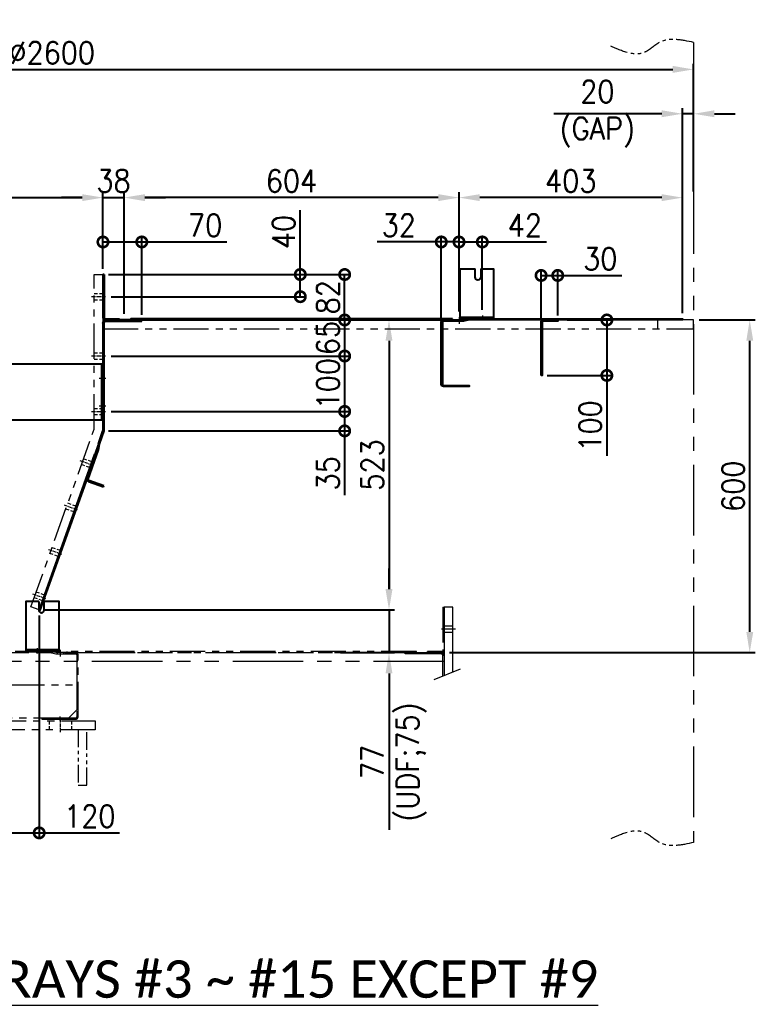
# Model space of a CAD drawing. Header units: inches. Extents: x -15980 to 45789, y -23276 to 2417.
# Drawn here: x -7682 to -6355, y -18186 to -16408 of the extents above; entities that cross this region are included whole.
import ezdxf
from ezdxf.enums import TextEntityAlignment as Align

# ---------------------------------------------------------------- set-up
doc = ezdxf.new("R2010")
doc.units = ezdxf.units.IN
doc.header["$MEASUREMENT"] = 0
for name, pattern in [('CENTER', [50.8, 31.75, -6.35, 6.35, -6.35]), ('CENTERX2', [101.6, 63.5, -12.7, 12.7, -12.7]), ('HIDDEN', [9.525, 6.35, -3.175]), ('HIDDENX2', [19.05, 12.7, -6.35]), ('PHANTOMX2', [127, 63.5, -12.7, 12.7, -12.7, 12.7, -12.7])]:
    doc.linetypes.add(name, pattern=pattern)
for name, color, linetype, lineweight in [('Center line', 181, 'CENTER', 5), ('CENTER LINES', 181, 'CENTERX2', 5), ('HATCH', 130, 'PHANTOMX2', 9), ('HIDDEN', 211, 'HIDDEN', 5), ('HIDDEN LINES', 211, 'HIDDENX2', 5), ('TEXT', 2, 'Continuous', 13)]:
    doc.layers.add(name, color=color, linetype=linetype, lineweight=lineweight)
doc.layers.add('dim', color=82, linetype='Continuous')
doc.styles.add('ROMANS', font='ROMANS.shx', dxfattribs={"width": 0.9, "bigfont": '@extfont2.shx'})
doc.styles.add('style4', font='calibri.ttf')
doc.dimstyles.new('1X25', dxfattribs={"dimscale": 25, "dimtxt": 1.6, "dimasz": 1.5, "dimexe": 0.4, "dimexo": 0.4, "dimgap": 0.4, "dimtad": 1, "dimdsep": 46, "dimtxsty": 'ROMANS', "dimcen": 0, "dimclrd": 256, "dimclre": 256, "dimclrt": 2, "dimadec": 0, "dimazin": 0, "dimtfac": 1, "dimtmove": 0, "dimatfit": 3, "dimfxl": 0.7, "dimlwd": -1, "dimlwe": -1, "dimarcsym": 1})

# ---------------------------------------------------------------- blocks, each defined once
blk = doc.blocks.new('A$C93d53306')
blk.add_lwpolyline([(4.7, 605), (4.7, 323), (119.7, 0), (134.7, 5.4), (20.7, 325.8), (20.7, 605)], close=True)
at = {"layer": 'Center line', "ltscale": 0.2}
for p, q in [((25.3, 565), (0, 565)), ((25.3, 458), (0, 458)), ((25.3, 358), (0, 358)), ((22.2, 260.4), (45.7, 268.8)), ((50.7, 180.3), (74.2, 188.7)), ((79.2, 100.2), (102.7, 108.6)), ((107.7, 20.2), (131.3, 28.5))]:
    blk.add_line(p, q, dxfattribs=at)
at = {"layer": 'HIDDEN'}
for p, q in [((20.7, 570.5), (4.7, 570.5)), ((20.7, 559.5), (4.7, 559.5)), ((20.7, 463.5), (4.7, 463.5)), ((20.7, 452.5), (4.7, 452.5)), ((20.7, 363.5), (4.7, 363.5)), ((20.7, 352.5), (4.7, 352.5)), ((24.6, 267.1), (39.6, 272.4)), ((28.3, 256.7), (43.3, 262.1)), ((53.1, 187), (68.2, 192.4)), ((56.8, 176.6), (71.8, 182)), ((81.6, 106.9), (96.7, 112.3)), ((85.3, 96.6), (100.4, 101.9)), ((110.1, 26.8), (125.2, 32.2)), ((113.8, 16.5), (128.9, 21.9))]:
    blk.add_line(p, q, dxfattribs=at)
blk = doc.blocks.new('A$Cb6b732bb')
for p, q in [((65, 523), (65, 507)), ((2535, 523), (2535, 507))]:
    blk.add_line(p, q)
for points in [[(0, 523), (1065, 523), (1065, 507), (0, 507)], [(2600, 523), (1535, 523), (1535, 507), (2600, 507)]]:
    blk.add_lwpolyline(points, close=True)
blk.add_blockref('A$C93d53306', (1060.3, 0))
at = {"xscale": -1}
blk.add_blockref('A$C93d53306', (1539.7, 0), dxfattribs=at)
blk = doc.blocks.new('A$C291c0052')
for p, q in [((3, 82), (1, 82)), ((31, 0), (31, 2))]:
    blk.add_line(p, q)
for points in [[(1, 82), (1, 4, 0.414214), (5, 0), (31, 0)], [(3, 82), (3, 4, 0.414214), (5, 2), (31, 2)]]:
    blk.add_lwpolyline(points, format="xyb")
at = {"layer": 'CENTER LINES'}
blk.add_line((0, 42), (4, 42), dxfattribs=at)
at = {"layer": 'HIDDEN LINES'}
for p, q in [((1, 54.5), (3, 54.5)), ((1, 29.5), (3, 29.5))]:
    blk.add_line(p, q, dxfattribs=at)
blk = doc.blocks.new('A$C08025b31')
at = {"layer": 'CENTER LINES'}
blk.add_line((0, 27.4), (4, 27.4), dxfattribs=at)
at = {"layer": 'HIDDEN LINES'}
for p, q in [((1, 39.9), (3, 39.9)), ((1, 14.9), (3, 14.9))]:
    blk.add_line(p, q, dxfattribs=at)
blk = doc.blocks.new('A$C1b8f0c91')
blk.add_lwpolyline([(1.9, 281.4), (101.8, 0.7), (100, 0), (0, 280.7)], close=True)
at = {"xscale": -1, "rotation": 19.59761553529842}
for p in [(18.7, 237.1), (47.2, 157.1), (75.7, 77), (104.2, -3.1)]:
    blk.add_blockref('A$C08025b31', p, dxfattribs=at)
blk = doc.blocks.new('A$Cdefe48a6')
for p, q in [((0, 299.1), (0, 301.1)), ((0, 301.1), (64, 301.1)), ((64, 299.1), (0, 299.1)), ((68, 100.8), (68, 295.1)), ((70, 295.1), (70, 101.1)), ((76.4, 77.1), (68, 100.8)), ((78.4, 77.6), (70, 101.1)), ((77.9, 67.1), (76.4, 77.1)), ((78.4, 77.7), (79.8, 67.6)), ((96.7, 14.2), (77.9, 67.1)), ((79.8, 67.6), (98.6, 14.8)), ((68.2, 1.9), (95.5, 11.6)), ((68.8, 0), (68.2, 1.9)), ((96.2, 9.7), (68.8, 0))]:
    blk.add_line(p, q)
for centre, radius, start, end in [((64, 295.1), 6, 0, 90), ((64, 295.1), 4, 0, 90), ((94.8, 13.5), 2, 289.5947, 19.5976), ((94.8, 13.5), 4, 289.5947, 19.5976)]:
    blk.add_arc(centre, radius, start, end)
at = {"layer": 'CENTER LINES', "ltscale": 0.1}
blk.add_line((32, 298.1), (32, 302.1), dxfattribs=at)
at = {"layer": 'CENTER LINES'}
for p, q in [((71, 236.1), (67, 236.1)), ((71, 136.1), (67, 136.1)), ((90.8, 39.7), (87, 38.3))]:
    blk.add_line(p, q, dxfattribs=at)
at = {"layer": 'HIDDEN LINES', "ltscale": 0.1}
for p, q in [((26, 299.1), (26, 301.1)), ((38, 299.1), (38, 301.1))]:
    blk.add_line(p, q, dxfattribs=at)
at = {"layer": 'HIDDEN LINES'}
for p, q in [((70, 248.6), (68, 248.6)), ((70, 223.6), (68, 223.6)), ((70, 148.6), (68, 148.6)), ((70, 123.6), (68, 123.6)), ((85.7, 51.1), (83.8, 50.4)), ((94.1, 27.6), (92.2, 26.9))]:
    blk.add_line(p, q, dxfattribs=at)
blk = doc.blocks.new('A$C5415b996')
blk.add_lwpolyline([(30, 0), (30, 96, 0.414214), (26, 100), (0, 100), (0, 98), (26, 98, -0.414214), (28, 96), (28, 0)], format="xyb", close=True)
blk = doc.blocks.new('A$C9f1ed8f9')
blk.add_lwpolyline([(431, 118, -0.414214), (433, 116), (433, 4, -0.414214), (431, 2), (385, 2), (385, 0), (431, 0, 0.414214), (435, 4), (435, 116, 0.414214), (431, 120), (395, 120), (385, 122), (0, 122), (0, 120), (384.8, 120), (394.8, 118)], format="xyb", close=True)
at = {"layer": 'CENTER LINES', "ltscale": 0.2}
blk.add_line((403, 125), (403, 113), dxfattribs=at)
at = {"layer": 'HIDDEN LINES', "ltscale": 0.2}
for p, q in [((397.5, 120), (397.5, 118)), ((408.5, 120), (408.5, 118))]:
    blk.add_line(p, q, dxfattribs=at)
blk.add_blockref('A$C5415b996', (225, 20))
blk = doc.blocks.new('A$Cd8bdfc00')
blk.add_lwpolyline([(0, 2), (580, 2), (580, 0), (0, 0)], close=True)
blk = doc.blocks.new('A$Ccb4f3e92')
for p, q in [((5.1, 0), (5.1, 100)), ((7.1, 0), (7.1, 100))]:
    blk.add_line(p, q)
blk.add_lwpolyline([(5.1, 100), (265.1, 100), (265.1, 0), (5.1, 0)])
for centre in [(240.1, 75), (240.1, 25)]:
    blk.add_circle(centre, 9.5)
at = {"layer": 'Center line', "ltscale": 0.2}
for p, q in [((240.1, 89.8), (240.1, 60.2)), ((12.2, 75), (0, 75)), ((254.9, 75), (225.3, 75)), ((240.1, 39.8), (240.1, 10.2)), ((12.2, 25), (0, 25)), ((254.9, 25), (225.3, 25))]:
    blk.add_line(p, q, dxfattribs=at)
at = {"layer": 'HIDDEN', "ltscale": 0.2}
for p, q in [((7.1, 82), (5.1, 82)), ((7.1, 68), (5.1, 68)), ((7.1, 32), (5.1, 32)), ((7.1, 18), (5.1, 18))]:
    blk.add_line(p, q, dxfattribs=at)
blk = doc.blocks.new('A$Cbed8db4b')
for p, q in [((283, 0), (283, 100)), ((285, 0), (285, 100))]:
    blk.add_line(p, q)
for points in [[(285, 100), (100, 100)], [(100, 0), (285, 0)]]:
    blk.add_lwpolyline(points)
for centre in [(50, 75), (50, 25)]:
    blk.add_circle(centre, 9.5)
at = {"layer": 'Center line', "ltscale": 0.2}
for p, q in [((50, 89.8), (50, 60.2)), ((35.2, 75), (64.8, 75)), ((277.9, 75), (290.1, 75)), ((50, 39.8), (50, 10.2)), ((35.2, 25), (64.8, 25)), ((277.9, 25), (290.1, 25))]:
    blk.add_line(p, q, dxfattribs=at)
at = {"layer": 'HIDDEN', "ltscale": 0.2}
for p, q in [((283, 82), (285, 82)), ((283, 68), (285, 68)), ((283, 32), (285, 32)), ((283, 18), (285, 18))]:
    blk.add_line(p, q, dxfattribs=at)
at = {"layer": 'HIDDEN', "ltscale": 5}
blk.add_lwpolyline([(100, 100), (25, 100), (25, 0), (100, 0)], dxfattribs=at)
blk = doc.blocks.new('A$Ca2adf0ab')
for p, q in [((23, 93.3), (23, 78.3)), ((33, 78.3), (33, 93.3)), ((60, 6.3), (0, 6.3))]:
    blk.add_line(p, q)
blk.add_lwpolyline([(23, 93.3), (0, 93.3), (0, 3.3), (60, 3.3), (60, 93.3), (33, 93.3)])
blk.add_arc((28, 78.3), 5, 180, 0)
at = {"layer": 'Center line', "ltscale": 0.05}
blk.add_line((20, 9.6), (20, 0), dxfattribs=at)
at = {"layer": 'HIDDEN'}
for p, q in [((7.5, 6.3), (7.5, 3.3)), ((32.5, 3.3), (32.5, 6.3))]:
    blk.add_line(p, q, dxfattribs=at)
blk = doc.blocks.new('A$Cb77303ef')
for name, p in [('A$Ca2adf0ab', (361, 522.4)), ('A$C291c0052', (1534, 523.7)), ('A$C9f1ed8f9', (20, 403.7)), ('A$Cd8bdfc00', (435, 523.7)), ('A$Cdefe48a6', (995, 222.6)), ('A$Ccb4f3e92', (1059.9, 343.7)), ('A$Cbed8db4b', (1250, 343.7)), ('A$C1b8f0c91', (1078.2, 0))]:
    blk.add_blockref(name, p)
at = {"xscale": -1}
for name, p in [('A$C291c0052', (1066, 523.7)), ('A$Ca2adf0ab', (2239, 522.4)), ('A$Cdefe48a6', (1605, 222.6)), ('A$Cd8bdfc00', (2165, 523.7)), ('A$C9f1ed8f9', (2580, 403.7)), ('A$C1b8f0c91', (1521.8, 0))]:
    blk.add_blockref(name, p, dxfattribs=at)
at = {"layer": 'HATCH', "ltscale": 2}
blk.add_blockref('A$Cb6b732bb', (0, 0.7), dxfattribs=at)
blk = doc.blocks.new('A$C3dc24f04')
blk.add_lwpolyline([(0, 16), (442, 16), (442, 0), (0, 0)], close=True)
at = {"layer": 'Center line', "ltscale": 0.2}
for p, q in [((63, 20.7), (63, -4.7)), ((379, 20.7), (379, -4.7))]:
    blk.add_line(p, q, dxfattribs=at)
at = {"layer": 'HIDDEN'}
for p, q in [((43, 16), (43, 0)), ((83, 16), (83, 0)), ((359, 16), (359, 0)), ((399, 16), (399, 0))]:
    blk.add_line(p, q, dxfattribs=at)
blk = doc.blocks.new('A$C0bbb0cd6')
at = {"ltscale": 0.5}
blk.add_lwpolyline([(0, 100), (16, 100), (16, 0), (0, 0)], close=True, dxfattribs=at)
blk = doc.blocks.new('A$Cb9de45e2')
for name, p in [('A$C3dc24f04', (0, 100)), ('A$C0bbb0cd6', (15, 0))]:
    blk.add_blockref(name, p)
at = {"xscale": -1}
blk.add_blockref('A$C0bbb0cd6', (427, 0), dxfattribs=at)
blk = doc.blocks.new('A$Cd55c43bf')
blk.add_lwpolyline([(0, 60), (376, 60), (376, 15), (361, 0), (15, 0), (0, 15)], close=True)
blk = doc.blocks.new('A$C3cc5a8e3')
blk.add_lwpolyline([(380, 4), (380, 116, 0.414214), (376, 120), (340, 120), (330, 122), (50, 122), (40, 120), (4, 120, 0.414214), (0, 116), (0, 4, 0.414214), (4, 0), (65, 0), (65, 2), (4, 2, -0.414214), (2, 4), (2, 116, -0.414214), (4, 118), (40.2, 118), (50.2, 120), (329.8, 120), (339.8, 118), (376, 118, -0.414214), (378, 116), (378, 4, -0.414214), (376, 2), (315, 2), (315, 0), (376, 0, 0.414214)], format="xyb", close=True)
at = {"layer": 'Center line', "ltscale": 0.1}
for p, q in [((32, -2.5), (32, 4.5)), ((348, -2.5), (348, 4.5))]:
    blk.add_line(p, q, dxfattribs=at)
at = {"layer": 'CENTER LINES', "ltscale": 0.2}
for p, q in [((32, 125), (32, 113)), ((348, 125), (348, 113))]:
    blk.add_line(p, q, dxfattribs=at)
at = {"layer": 'HIDDEN', "ltscale": 0.2}
for p, q in [((25, 0), (25, 2)), ((39, 0), (39, 2)), ((341, 0), (341, 2)), ((355, 0), (355, 2))]:
    blk.add_line(p, q, dxfattribs=at)
at = {"layer": 'HIDDEN LINES', "ltscale": 0.2}
for p, q in [((26.5, 120), (26.5, 118)), ((37.5, 120), (37.5, 118)), ((342.5, 120), (342.5, 118)), ((353.5, 120), (353.5, 118))]:
    blk.add_line(p, q, dxfattribs=at)
blk.add_blockref('A$Cd55c43bf', (2, 2))
blk = doc.blocks.new('A$Ce9d28f7a')
blk.add_lwpolyline([(3, 2), (633, 2), (633, 0), (3, 0)], close=True)
blk = doc.blocks.new('A$C5fdd02ed')
at = {"layer": 'HATCH', "ltscale": 2}
for p, q in [((13.1, 286.5), (29.1, 286.5)), ((1745.1, 286.5), (1729.1, 286.5)), ((8.4, 281), (33.8, 281)), ((13.1, 275.5), (29.1, 275.5)), ((1749.8, 281), (1724.4, 281)), ((1745.1, 275.5), (1729.1, 275.5)), ((29.1, 233), (29.1, 197.4)), ((61.1, 237), (61.1, 239)), ((67.1, 236), (67.1, 240)), ((73.1, 237), (73.1, 239)), ((1685.1, 237), (1685.1, 239)), ((1691.1, 236), (1691.1, 240)), ((1697.1, 237), (1697.1, 239)), ((1729.1, 233), (1729.1, 197.4)), ((0, 209), (47.7, 189.9)), ((1758.2, 209), (1710.4, 189.9))]:
    blk.add_line(p, q, dxfattribs=at)
for points in [[(13.1, 203.8), (13.1, 321), (29.1, 321), (29.1, 197.4)], [(1745.1, 203.8), (1745.1, 321), (1729.1, 321), (1729.1, 197.4)]]:
    blk.add_lwpolyline(points, dxfattribs=at)
blk.add_lwpolyline([(29.1, 239), (1729.1, 239), (1729.1, 223), (29.1, 223)], close=True, dxfattribs=at)
for points in [[(31.1, 196.6), (31.1, 233, -0.414214), (35.1, 237), (99.1, 237), (99.1, 239), (35.1, 239, 0.414214), (29.1, 233)], [(1727.1, 196.6), (1727.1, 233, 0.414214), (1723.1, 237), (1659.1, 237), (1659.1, 239), (1723.1, 239, -0.414214), (1729.1, 233)]]:
    blk.add_lwpolyline(points, format="xyb", dxfattribs=at)
at = {"xscale": -1}
blk.add_blockref('A$Ca2adf0ab', (783.1, 237.7), dxfattribs=at)
blk.add_blockref('A$Ca2adf0ab', (975.1, 237.7))
at = {"layer": 'HATCH', "ltscale": 2}
for name, p in [('A$C291c0052', (28.1, 239)), ('A$Ce9d28f7a', (76.1, 239)), ('A$C3cc5a8e3', (689.1, 119)), ('A$Cb9de45e2', (658.1, 0))]:
    blk.add_blockref(name, p, dxfattribs=at)
at = {"layer": 'HATCH', "ltscale": 2, "xscale": -1}
for name, p in [('A$C291c0052', (1730.1, 239)), ('A$Ce9d28f7a', (1682.1, 239))]:
    blk.add_blockref(name, p, dxfattribs=at)
blk = doc.blocks.new('*D231')
at = {"layer": 'Defpoints', "color": 0, "transparency": 16777216}
for p in [(-9066.7, -16497.7), (-6466.7, -16497.7), (-6466.7, -16648.9)]:
    blk.add_point(p, dxfattribs=at)
at = {"layer": 'dim', "transparency": 16777216}
for p, q in [((-6466.7, -16638.9), (-6466.7, -16487.7)), ((-9029.2, -16497.7), (-6504.2, -16497.7))]:
    blk.add_line(p, q, dxfattribs=at)
for points in [[(-9029.2, -16491.4), (-9029.2, -16503.9), (-9066.7, -16497.7)], [(-6504.2, -16491.4), (-6504.2, -16503.9), (-6466.7, -16497.7)]]:
    blk.add_solid(points, dxfattribs=at)
at = {"layer": 'dim', "color": 2, "transparency": 16777216, "insert": (-7766.7, -16467.7), "char_height": 40, "attachment_point": 5, "style": 'ROMANS'}
blk.add_mtext('SHELL I.D.=%%C2600', dxfattribs=at)
blk = doc.blocks.new('*D236')
at = {"layer": 'Defpoints', "color": 0, "transparency": 16777216}
for p in [(-7531.7, -16728.9), (-8001.7, -16867.6), (-7531.7, -16867.6)]:
    blk.add_point(p, dxfattribs=at)
at = {"layer": 'dim', "transparency": 16777216}
for p, q in [((-8001.7, -16857.6), (-8001.7, -16718.9)), ((-7531.7, -16857.6), (-7531.7, -16718.9)), ((-7964.2, -16728.9), (-7569.2, -16728.9))]:
    blk.add_line(p, q, dxfattribs=at)
for points in [[(-7964.2, -16722.7), (-7964.2, -16735.2), (-8001.7, -16728.9)], [(-7569.2, -16722.7), (-7569.2, -16735.2), (-7531.7, -16728.9)]]:
    blk.add_solid(points, dxfattribs=at)
at = {"layer": 'dim', "color": 2, "transparency": 16777216, "insert": (-7766.7, -16698.9), "char_height": 40, "attachment_point": 5, "style": 'ROMANS'}
blk.add_mtext('470', dxfattribs=at)
blk = doc.blocks.new('*D238')
at = {"layer": 'Defpoints', "color": 0, "transparency": 16777216}
for p in [(-6889.7, -16728.9), (-6889.7, -16944.6), (-6486.7, -16947.6)]:
    blk.add_point(p, dxfattribs=at)
at = {"layer": 'dim', "transparency": 16777216}
for p, q in [((-6889.7, -16934.6), (-6889.7, -16718.9)), ((-6486.7, -16937.6), (-6486.7, -16718.9)), ((-6524.2, -16728.9), (-6852.2, -16728.9))]:
    blk.add_line(p, q, dxfattribs=at)
for points in [[(-6852.2, -16722.7), (-6852.2, -16735.2), (-6889.7, -16728.9)], [(-6524.2, -16722.7), (-6524.2, -16735.2), (-6486.7, -16728.9)]]:
    blk.add_solid(points, dxfattribs=at)
at = {"layer": 'dim', "color": 2, "transparency": 16777216, "insert": (-6688.2, -16698.9), "char_height": 40, "attachment_point": 5, "style": 'ROMANS'}
blk.add_mtext('403', dxfattribs=at)
blk = doc.blocks.new('*D239')
at = {"layer": 'Defpoints', "color": 0, "transparency": 16777216}
for p in [(-7493.7, -16728.9), (-7493.7, -16948.6), (-6889.7, -16944.6)]:
    blk.add_point(p, dxfattribs=at)
at = {"layer": 'dim', "transparency": 16777216}
for p, q in [((-7493.7, -16762), (-7493.7, -16718.9)), ((-6889.7, -16934.6), (-6889.7, -16718.9)), ((-6927.2, -16728.9), (-7456.2, -16728.9)), ((-7493.7, -16938.6), (-7493.7, -16855.8))]:
    blk.add_line(p, q, dxfattribs=at)
for points in [[(-7456.2, -16722.7), (-7456.2, -16735.2), (-7493.7, -16728.9)], [(-6927.2, -16722.7), (-6927.2, -16735.2), (-6889.7, -16728.9)]]:
    blk.add_solid(points, dxfattribs=at)
at = {"layer": 'dim', "color": 2, "transparency": 16777216, "insert": (-7191.7, -16698.9), "char_height": 40, "attachment_point": 5, "style": 'ROMANS'}
blk.add_mtext('604', dxfattribs=at)
blk = doc.blocks.new('_DotSmall')
at = {"color": 0, "linetype": 'ByBlock', "const_width": 0.5}
blk.add_lwpolyline([(-0.0625, 0, 1), (0.0625, 0, 1)], format="xyb", close=True, dxfattribs=at)
blk = doc.blocks.new('*D240')
at = {"layer": 'Defpoints', "color": 0, "transparency": 16777216}
for p in [(-6741.7, -16869.3), (-6741.7, -16955.5), (-6711.7, -16951.6)]:
    blk.add_point(p, dxfattribs=at)
at = {"layer": 'dim', "transparency": 16777216}
for p, q in [((-6741.7, -16945.5), (-6741.7, -16859.3)), ((-6741.7, -16869.3), (-6711.7, -16869.3)), ((-6711.7, -16941.6), (-6711.7, -16859.3)), ((-6711.7, -16869.3), (-6595.9, -16869.3))]:
    blk.add_line(p, q, dxfattribs=at)
at = {"layer": 'dim', "transparency": 16777216, "xscale": 37.5, "yscale": 37.5, "zscale": 37.5, "rotation": 180}
blk.add_blockref('_DotSmall', (-6741.7, -16869.3), dxfattribs=at)
at = {"layer": 'dim', "transparency": 16777216, "xscale": 37.5, "yscale": 37.5, "zscale": 37.5}
blk.add_blockref('_DotSmall', (-6711.7, -16869.3), dxfattribs=at)
at = {"layer": 'dim', "color": 2, "transparency": 16777216, "insert": (-6635, -16839.3), "char_height": 40, "attachment_point": 5, "style": 'ROMANS'}
blk.add_mtext('30', dxfattribs=at)
blk = doc.blocks.new('*D241')
at = {"layer": 'Defpoints', "color": 0, "transparency": 16777216}
for p in [(-6847.7, -16808.9), (-6889.7, -16944.6), (-6847.7, -16941.3)]:
    blk.add_point(p, dxfattribs=at)
at = {"layer": 'dim', "transparency": 16777216}
for p, q in [((-6889.7, -16934.6), (-6889.7, -16798.9)), ((-6889.7, -16808.9), (-6847.7, -16808.9)), ((-6847.7, -16931.3), (-6847.7, -16798.9)), ((-6847.7, -16808.9), (-6731.9, -16808.9))]:
    blk.add_line(p, q, dxfattribs=at)
at = {"layer": 'dim', "transparency": 16777216, "xscale": 37.5, "yscale": 37.5, "zscale": 37.5, "rotation": 180}
blk.add_blockref('_DotSmall', (-6889.7, -16808.9), dxfattribs=at)
at = {"layer": 'dim', "transparency": 16777216, "xscale": 37.5, "yscale": 37.5, "zscale": 37.5}
blk.add_blockref('_DotSmall', (-6847.7, -16808.9), dxfattribs=at)
at = {"layer": 'dim', "color": 2, "transparency": 16777216, "insert": (-6771, -16778.9), "char_height": 40, "attachment_point": 5, "style": 'ROMANS'}
blk.add_mtext('42', dxfattribs=at)
blk = doc.blocks.new('*D242')
at = {"layer": 'Defpoints', "color": 0, "transparency": 16777216}
for p in [(-6921.7, -16808.9), (-6921.7, -16956.1), (-6889.7, -16944.6)]:
    blk.add_point(p, dxfattribs=at)
at = {"layer": 'dim', "transparency": 16777216}
for p, q in [((-6921.7, -16808.9), (-7037.4, -16808.9)), ((-6921.7, -16946.1), (-6921.7, -16798.9)), ((-6889.7, -16808.9), (-6921.7, -16808.9)), ((-6889.7, -16934.6), (-6889.7, -16798.9))]:
    blk.add_line(p, q, dxfattribs=at)
at = {"layer": 'dim', "transparency": 16777216, "xscale": 37.5, "yscale": 37.5, "zscale": 37.5, "rotation": 180}
blk.add_blockref('_DotSmall', (-6921.7, -16808.9), dxfattribs=at)
at = {"layer": 'dim', "transparency": 16777216, "xscale": 37.5, "yscale": 37.5, "zscale": 37.5}
blk.add_blockref('_DotSmall', (-6889.7, -16808.9), dxfattribs=at)
at = {"layer": 'dim', "color": 2, "transparency": 16777216, "insert": (-6998.3, -16778.9), "char_height": 40, "attachment_point": 5, "style": 'ROMANS'}
blk.add_mtext('32', dxfattribs=at)
blk = doc.blocks.new('*D243')
at = {"layer": 'Defpoints', "color": 0, "transparency": 16777216}
for p in [(-6704.9, -16949.6), (-6740.7, -17049.6), (-6623.1, -17049.6)]:
    blk.add_point(p, dxfattribs=at)
at = {"layer": 'dim', "transparency": 16777216}
for p, q in [((-6694.9, -16949.6), (-6613.1, -16949.6)), ((-6623.1, -16949.6), (-6623.1, -17049.6)), ((-6730.7, -17049.6), (-6613.1, -17049.6)), ((-6623.1, -17049.6), (-6623.1, -17194.5))]:
    blk.add_line(p, q, dxfattribs=at)
at = {"layer": 'dim', "transparency": 16777216, "xscale": 37.5, "yscale": 37.5, "zscale": 37.5}
for p, rotation in [((-6623.1, -16949.6), 90), ((-6623.1, -17049.6), 270)]:
    blk.add_blockref('_DotSmall', p, dxfattribs=dict(at, rotation=rotation))
at = {"layer": 'dim', "color": 2, "transparency": 16777216, "insert": (-6653.1, -17140.8), "char_height": 40, "attachment_point": 5, "rotation": 90, "style": 'ROMANS'}
blk.add_mtext('100', dxfattribs=at)
blk = doc.blocks.new('*D244')
at = {"layer": 'Defpoints', "color": 0, "transparency": 16777216}
for p in [(-7461.7, -16808.9), (-7531.7, -16867.6), (-7461.7, -16950.6)]:
    blk.add_point(p, dxfattribs=at)
at = {"layer": 'dim', "transparency": 16777216}
for p, q in [((-7531.7, -16857.6), (-7531.7, -16798.9)), ((-7531.7, -16808.9), (-7461.7, -16808.9)), ((-7461.7, -16940.6), (-7461.7, -16798.9)), ((-7461.7, -16808.9), (-7308.4, -16808.9))]:
    blk.add_line(p, q, dxfattribs=at)
at = {"layer": 'dim', "transparency": 16777216, "xscale": 37.5, "yscale": 37.5, "zscale": 37.5, "rotation": 180}
blk.add_blockref('_DotSmall', (-7531.7, -16808.9), dxfattribs=at)
at = {"layer": 'dim', "transparency": 16777216, "xscale": 37.5, "yscale": 37.5, "zscale": 37.5}
blk.add_blockref('_DotSmall', (-7461.7, -16808.9), dxfattribs=at)
at = {"layer": 'dim', "color": 2, "transparency": 16777216, "insert": (-7347.5, -16778.9), "char_height": 40, "attachment_point": 5, "style": 'ROMANS'}
blk.add_mtext('70', dxfattribs=at)
blk = doc.blocks.new('*D245')
at = {"layer": 'Defpoints', "color": 0, "transparency": 16777216}
for p in [(-7529.7, -16867.6), (-7175.9, -16867.6), (-7527, -16907.6)]:
    blk.add_point(p, dxfattribs=at)
at = {"layer": 'dim', "transparency": 16777216}
for p, q in [((-7175.9, -16867.6), (-7175.9, -16751.8)), ((-7519.7, -16867.6), (-7165.9, -16867.6)), ((-7175.9, -16907.6), (-7175.9, -16867.6)), ((-7517, -16907.6), (-7165.9, -16907.6))]:
    blk.add_line(p, q, dxfattribs=at)
at = {"layer": 'dim', "transparency": 16777216, "xscale": 37.5, "yscale": 37.5, "zscale": 37.5}
for p, rotation in [((-7175.9, -16867.6), 90), ((-7175.9, -16907.6), 270)]:
    blk.add_blockref('_DotSmall', p, dxfattribs=dict(at, rotation=rotation))
at = {"layer": 'dim', "color": 2, "transparency": 16777216, "insert": (-7205.9, -16790.9), "char_height": 40, "attachment_point": 5, "rotation": 90, "style": 'ROMANS'}
blk.add_mtext('40', dxfattribs=at)
blk = doc.blocks.new('*D246')
at = {"layer": 'Defpoints', "color": 0, "transparency": 16777216}
for p in [(-7531.7, -16867.6), (-7095.9, -16867.6), (-7507.5, -16949.6)]:
    blk.add_point(p, dxfattribs=at)
at = {"layer": 'dim', "transparency": 16777216}
for p, q in [((-7521.7, -16867.6), (-7085.9, -16867.6)), ((-7095.9, -16949.6), (-7095.9, -16867.6)), ((-7497.5, -16949.6), (-7085.9, -16949.6))]:
    blk.add_line(p, q, dxfattribs=at)
at = {"layer": 'dim', "transparency": 16777216, "xscale": 37.5, "yscale": 37.5, "zscale": 37.5}
for p, rotation in [((-7095.9, -16867.6), 90), ((-7095.9, -16949.6), 270)]:
    blk.add_blockref('_DotSmall', p, dxfattribs=dict(at, rotation=rotation))
at = {"layer": 'dim', "color": 2, "transparency": 16777216, "insert": (-7125.9, -16908.6), "char_height": 40, "attachment_point": 5, "rotation": 90, "style": 'ROMANS'}
blk.add_mtext('82', dxfattribs=at)
blk = doc.blocks.new('*D247')
at = {"layer": 'Defpoints', "color": 0, "transparency": 16777216}
for p in [(-7331.7, -16949.6), (-7527, -17014.6), (-7095.9, -17014.6)]:
    blk.add_point(p, dxfattribs=at)
at = {"layer": 'dim', "transparency": 16777216}
for p, q in [((-7321.7, -16949.6), (-7085.9, -16949.6)), ((-7095.9, -16949.6), (-7095.9, -17014.6)), ((-7517, -17014.6), (-7085.9, -17014.6))]:
    blk.add_line(p, q, dxfattribs=at)
at = {"layer": 'dim', "transparency": 16777216, "xscale": 37.5, "yscale": 37.5, "zscale": 37.5}
for p, rotation in [((-7095.9, -16949.6), 90), ((-7095.9, -17014.6), 270)]:
    blk.add_blockref('_DotSmall', p, dxfattribs=dict(at, rotation=rotation))
at = {"layer": 'dim', "color": 2, "transparency": 16777216, "insert": (-7125.9, -16982.1), "char_height": 40, "attachment_point": 5, "rotation": 90, "style": 'ROMANS'}
blk.add_mtext('65', dxfattribs=at)
blk = doc.blocks.new('*D248')
at = {"layer": 'Defpoints', "color": 0, "transparency": 16777216}
for p in [(-7527, -17014.6), (-7527, -17114.6), (-7095.9, -17114.6)]:
    blk.add_point(p, dxfattribs=at)
at = {"layer": 'dim', "transparency": 16777216}
for p, q in [((-7517, -17014.6), (-7085.9, -17014.6)), ((-7095.9, -17014.6), (-7095.9, -17114.6)), ((-7517, -17114.6), (-7085.9, -17114.6))]:
    blk.add_line(p, q, dxfattribs=at)
at = {"layer": 'dim', "transparency": 16777216, "xscale": 37.5, "yscale": 37.5, "zscale": 37.5}
for p, rotation in [((-7095.9, -17014.6), 90), ((-7095.9, -17114.6), 270)]:
    blk.add_blockref('_DotSmall', p, dxfattribs=dict(at, rotation=rotation))
at = {"layer": 'dim', "color": 2, "transparency": 16777216, "insert": (-7125.9, -17064.6), "char_height": 40, "attachment_point": 5, "rotation": 90, "style": 'ROMANS'}
blk.add_mtext('100', dxfattribs=at)
blk = doc.blocks.new('*D249')
at = {"layer": 'Defpoints', "color": 0, "transparency": 16777216}
for p in [(-7527, -17114.6), (-7531.7, -17149.6), (-7095.9, -17149.6)]:
    blk.add_point(p, dxfattribs=at)
at = {"layer": 'dim', "transparency": 16777216}
for p, q in [((-7517, -17114.6), (-7085.9, -17114.6)), ((-7095.9, -17114.6), (-7095.9, -17149.6)), ((-7521.7, -17149.6), (-7085.9, -17149.6)), ((-7095.9, -17149.6), (-7095.9, -17265.3))]:
    blk.add_line(p, q, dxfattribs=at)
at = {"layer": 'dim', "transparency": 16777216, "xscale": 37.5, "yscale": 37.5, "zscale": 37.5}
for p, rotation in [((-7095.9, -17114.6), 90), ((-7095.9, -17149.6), 270)]:
    blk.add_blockref('_DotSmall', p, dxfattribs=dict(at, rotation=rotation))
at = {"layer": 'dim', "color": 2, "transparency": 16777216, "insert": (-7125.9, -17226.2), "char_height": 40, "attachment_point": 5, "rotation": 90, "style": 'ROMANS'}
blk.add_mtext('35', dxfattribs=at)
blk = doc.blocks.new('*D250')
at = {"layer": 'Defpoints', "color": 0, "transparency": 16777216}
for p in [(-7072, -16949.6), (-7646.7, -17472.6), (-7015.9, -17472.6)]:
    blk.add_point(p, dxfattribs=at)
at = {"layer": 'dim', "transparency": 16777216}
for p, q in [((-7062, -16949.6), (-7005.9, -16949.6)), ((-7015.9, -16987.1), (-7015.9, -17435.1)), ((-7636.7, -17472.6), (-7005.9, -17472.6))]:
    blk.add_line(p, q, dxfattribs=at)
for points in [[(-7022.2, -16987.1), (-7009.7, -16987.1), (-7015.9, -16949.6)], [(-7022.2, -17435.1), (-7009.7, -17435.1), (-7015.9, -17472.6)]]:
    blk.add_solid(points, dxfattribs=at)
at = {"layer": 'dim', "color": 2, "transparency": 16777216, "insert": (-7045.9, -17211.1), "char_height": 40, "attachment_point": 5, "rotation": 90, "style": 'ROMANS'}
blk.add_mtext('523', dxfattribs=at)
blk = doc.blocks.new('*D251')
at = {"layer": 'Defpoints', "color": 0, "transparency": 16777216}
for p in [(-6466.7, -16949.6), (-6365.5, -16949.6), (-6916.7, -17549.6)]:
    blk.add_point(p, dxfattribs=at)
at = {"layer": 'dim', "transparency": 16777216}
for p, q in [((-6456.7, -16949.6), (-6355.5, -16949.6)), ((-6365.5, -17512.1), (-6365.5, -16987.1)), ((-6906.7, -17549.6), (-6355.5, -17549.6))]:
    blk.add_line(p, q, dxfattribs=at)
for points in [[(-6371.7, -16987.1), (-6359.2, -16987.1), (-6365.5, -16949.6)], [(-6371.7, -17512.1), (-6359.2, -17512.1), (-6365.5, -17549.6)]]:
    blk.add_solid(points, dxfattribs=at)
at = {"layer": 'dim', "color": 2, "transparency": 16777216, "insert": (-6395.5, -17249.6), "char_height": 40, "attachment_point": 5, "rotation": 90, "style": 'ROMANS'}
blk.add_mtext('600', dxfattribs=at)
blk = doc.blocks.new('*D252')
at = {"layer": 'Defpoints', "color": 0, "transparency": 16777216}
for p in [(-7646.7, -17472.6), (-7113.5, -17549.6), (-7015.9, -17549.6)]:
    blk.add_point(p, dxfattribs=at)
at = {"layer": 'dim', "transparency": 16777216}
for p, q in [((-7015.9, -17435.1), (-7015.9, -17397.6)), ((-7636.7, -17472.6), (-7005.9, -17472.6)), ((-7015.9, -17472.6), (-7015.9, -17549.6)), ((-7103.5, -17549.6), (-7005.9, -17549.6)), ((-7015.9, -17587.1), (-7015.9, -17869.1))]:
    blk.add_line(p, q, dxfattribs=at)
for points in [[(-7022.2, -17435.1), (-7009.7, -17435.1), (-7015.9, -17472.6)], [(-7022.2, -17587.1), (-7009.7, -17587.1), (-7015.9, -17549.6)]]:
    blk.add_solid(points, dxfattribs=at)
at = {"layer": 'dim', "color": 2, "transparency": 16777216, "char_height": 40, "attachment_point": 5, "rotation": 90, "style": 'ROMANS'}
for s, insert in [('(UDF;75)', (-6975.5, -17746.8)), ('77', (-7045.9, -17746.8))]:
    blk.add_mtext(s, dxfattribs=dict(at, insert=insert))
blk = doc.blocks.new('*D253')
at = {"layer": 'Defpoints', "color": 0, "transparency": 16777216}
for p in [(-7646.7, -17472.6), (-7766.7, -17821), (-7766.7, -17874.7)]:
    blk.add_point(p, dxfattribs=at)
at = {"layer": 'dim', "transparency": 16777216}
for p, q in [((-7646.7, -17482.6), (-7646.7, -17884.7)), ((-7766.7, -17831), (-7766.7, -17884.7)), ((-7766.7, -17874.7), (-7646.7, -17874.7)), ((-7646.7, -17874.7), (-7501.7, -17874.7))]:
    blk.add_line(p, q, dxfattribs=at)
at = {"layer": 'dim', "transparency": 16777216, "xscale": 37.5, "yscale": 37.5, "zscale": 37.5, "rotation": 180}
blk.add_blockref('_DotSmall', (-7766.7, -17874.7), dxfattribs=at)
at = {"layer": 'dim', "transparency": 16777216, "xscale": 37.5, "yscale": 37.5, "zscale": 37.5}
blk.add_blockref('_DotSmall', (-7646.7, -17874.7), dxfattribs=at)
at = {"layer": 'dim', "color": 2, "transparency": 16777216, "insert": (-7555.4, -17844.7), "char_height": 40, "attachment_point": 5, "style": 'ROMANS'}
blk.add_mtext('120', dxfattribs=at)
blk = doc.blocks.new('*D361')
at = {"layer": 'Defpoints', "color": 0, "transparency": 16777216}
for p in [(-7493.7, -16728.9), (-7531.7, -16867.6), (-7493.7, -16927.7)]:
    blk.add_point(p, dxfattribs=at)
at = {"layer": 'dim', "transparency": 16777216}
for p, q in [((-7531.7, -16857.6), (-7531.7, -16718.9)), ((-7493.7, -16917.7), (-7493.7, -16718.9)), ((-7569.2, -16728.9), (-7606.7, -16728.9)), ((-7531.7, -16728.9), (-7493.7, -16728.9)), ((-7456.2, -16728.9), (-7418.7, -16728.9))]:
    blk.add_line(p, q, dxfattribs=at)
for points in [[(-7569.2, -16722.7), (-7569.2, -16735.2), (-7531.7, -16728.9)], [(-7456.2, -16722.7), (-7456.2, -16735.2), (-7493.7, -16728.9)]]:
    blk.add_solid(points, dxfattribs=at)
at = {"layer": 'dim', "color": 2, "transparency": 16777216, "insert": (-7512.7, -16698.9), "char_height": 40, "attachment_point": 5, "style": 'ROMANS'}
blk.add_mtext('38', dxfattribs=at)
blk = doc.blocks.new('*D385')
at = {"layer": 'Defpoints', "color": 0, "transparency": 16777216}
for p in [(-6466.7, -16577.7), (-6466.7, -16727.8), (-6486.7, -16947.6)]:
    blk.add_point(p, dxfattribs=at)
at = {"layer": 'dim', "transparency": 16777216}
for p, q in [((-6524.2, -16577.7), (-6718.8, -16577.7)), ((-6486.7, -16937.6), (-6486.7, -16567.7)), ((-6466.7, -16577.7), (-6486.7, -16577.7)), ((-6466.7, -16717.8), (-6466.7, -16567.7)), ((-6429.2, -16577.7), (-6391.7, -16577.7))]:
    blk.add_line(p, q, dxfattribs=at)
for points in [[(-6524.2, -16571.4), (-6524.2, -16583.9), (-6486.7, -16577.7)], [(-6429.2, -16571.4), (-6429.2, -16583.9), (-6466.7, -16577.7)]]:
    blk.add_solid(points, dxfattribs=at)
at = {"layer": 'dim', "color": 2, "transparency": 16777216, "insert": (-6640.2, -16577.7), "char_height": 40, "attachment_point": 5, "style": 'ROMANS'}
blk.add_mtext('20\\P(GAP)', dxfattribs=at)

msp = doc.modelspace()

# ---------------------------------------------------------------- linework, layer by layer
at = {"layer": 'HATCH', "ltscale": 2}
msp.add_line((-6466.651, -16449.124), (-6466.651, -17892.003), dxfattribs=at)
at = {"layer": 'HATCH', "ltscale": 0.5}
for points in [[(-6466.651, -16449.124), (-6528.085, -16448.946), (-6554.636, -16466.636), (-6617.89, -16454.884)], [(-6466.651, -17892.003), (-6528.085, -17892.181), (-6554.636, -17874.492), (-6617.89, -17886.244)]]:
    msp.add_spline(points, degree=3, dxfattribs=at)

# ---------------------------------------------------------------- block references
for name, p in [('A$Cb77303ef', (-9066.651, -17473.232)), ('A$C5fdd02ed', (-8645.741, -17788.561))]:
    msp.add_blockref(name, p)

# ---------------------------------------------------------------- texts
at = {"layer": 'TEXT', "style": 'style4'}
msp.add_text('%%UELEVATION VIEW OF ODD TRAYS #3 ~ #15 EXCEPT #9', height=67.5, dxfattribs=at).set_placement((-7766.651, -18138.395), align=Align.MIDDLE_CENTER)

# ---------------------------------------------------------------- dimensions: what is measured, and where the dimension line sits
at = {"layer": 'dim'}
dim = msp.add_linear_dim(base=(-6466.651, -16497.683), p1=(-9066.651, -16497.683), p2=(-6466.651, -16648.909), text='SHELL I.D.=%%C<>', dimstyle='1X25', override={"dimtmove": 0}, dxfattribs=at)
dim.commit()
dim.dimension.update_dxf_attribs({"geometry": '*D231', "text_midpoint": (-7766.651, -16467.683)})
dim = msp.add_linear_dim(base=(-6466.651, -16577.683), p1=(-6486.651, -16947.561), p2=(-6466.651, -16727.804), angle=180, text='<>\\X(GAP)', dimstyle='1X25', override={"dimtmove": 0}, dxfattribs=at)
dim.commit()
dim.dimension.update_dxf_attribs({"geometry": '*D385', "text_midpoint": (-6640.223, -16577.683), "dimtype": 160})
for base, p1, p2, override, picture, middle in [((-7531.651, -16728.909), (-8001.651, -16867.561), (-7531.651, -16867.561), {"dimtmove": 0}, '*D236', (-7766.651, -16728.909)), ((-7461.651, -16808.909), (-7531.651, -16867.561), (-7461.651, -16950.561), {"dimblk1": 'DotSmall', "dimblk2": 'DotSmall', "dimsah": 1, "dimtmove": 0}, '*D244', (-7347.509, -16808.909)), ((-6921.651, -16808.909), (-6889.651, -16944.561), (-6921.651, -16956.061), {"dimblk1": 'DotSmall', "dimblk2": 'DotSmall', "dimsah": 1, "dimtmove": 0}, '*D242', (-6998.294, -16808.909)), ((-6847.651, -16808.909), (-6889.651, -16944.561), (-6847.651, -16941.25), {"dimblk1": 'DotSmall', "dimblk2": 'DotSmall', "dimsah": 1, "dimtmove": 0}, '*D241', (-6771.009, -16808.909)), ((-6741.651, -16869.315), (-6711.651, -16951.561), (-6741.651, -16955.468), {"dimblk1": 'DotSmall', "dimblk2": 'DotSmall', "dimsah": 1}, '*D240', (-6635.009, -16869.315)), ((-7766.651, -17874.723), (-7646.651, -17472.561), (-7766.651, -17821.013), {"dimblk1": 'DotSmall', "dimblk2": 'DotSmall', "dimsah": 1}, '*D253', (-7555.437, -17874.723))]:
    dim = msp.add_linear_dim(base=base, p1=p1, p2=p2, dimstyle='1X25', override=override, dxfattribs=at)
    dim.commit()
    dim.dimension.update_dxf_attribs({"geometry": picture, "text_midpoint": middle, "dimtype": 160})
dim = msp.add_linear_dim(base=(-7493.651, -16728.909), p1=(-7531.651, -16867.561), p2=(-7493.651, -16927.653), dimstyle='1X25', dxfattribs=at)
dim.commit()
dim.dimension.update_dxf_attribs({"geometry": '*D361', "text_midpoint": (-7512.651, -16728.909), "dimtype": 160})
for base, p1, p2, angle, override, picture, middle in [((-7493.651, -16728.909), (-6889.651, -16944.561), (-7493.651, -16948.561), 180, {"dimtmove": 0}, '*D239', (-7191.651, -16728.909)), ((-6889.651, -16728.909), (-6486.651, -16947.561), (-6889.651, -16944.561), 180, {"dimtmove": 0}, '*D238', (-6688.151, -16728.909)), ((-7175.927, -16867.561), (-7526.99, -16907.561), (-7529.651, -16867.561), 90, {"dimblk1": 'DotSmall', "dimblk2": 'DotSmall', "dimsah": 1, "dimtmove": 0}, '*D245', (-7175.927, -16790.918)), ((-7095.927, -17014.561), (-7331.746, -16949.561), (-7526.99, -17014.561), 90, {"dimblk1": 'DotSmall', "dimblk2": 'DotSmall', "dimsah": 1}, '*D247', (-7095.927, -16982.061)), ((-7015.927, -17472.561), (-7072.01, -16949.561), (-7646.651, -17472.561), 90, {"dimtmove": 0}, '*D250', (-7015.927, -17211.061)), ((-7095.927, -17114.561), (-7526.99, -17014.561), (-7526.99, -17114.561), 90, {"dimblk1": 'DotSmall', "dimblk2": 'DotSmall', "dimsah": 1}, '*D248', (-7095.927, -17064.561))]:
    dim = msp.add_linear_dim(base=base, p1=p1, p2=p2, angle=angle, dimstyle='1X25', override=override, dxfattribs=at)
    dim.commit()
    dim.dimension.update_dxf_attribs({"geometry": picture, "text_midpoint": middle, "dimtype": 160})
for base, p1, p2, override, picture, middle in [((-7095.927, -16867.561), (-7507.532, -16949.561), (-7531.651, -16867.561), {"dimblk1": 'DotSmall', "dimblk2": 'DotSmall', "dimsah": 1, "dimtmove": 0}, '*D246', (-7125.927, -16908.561)), ((-6623.078, -17049.561), (-6704.92, -16949.561), (-6740.651, -17049.561), {"dimblk1": 'DotSmall', "dimblk2": 'DotSmall', "dimsah": 1}, '*D243', (-6653.078, -17140.776)), ((-7095.927, -17149.561), (-7526.99, -17114.561), (-7531.651, -17149.561), {"dimblk1": 'DotSmall', "dimblk2": 'DotSmall', "dimsah": 1, "dimtmove": 0}, '*D249', (-7125.927, -17226.204))]:
    dim = msp.add_linear_dim(base=base, p1=p1, p2=p2, angle=90, dimstyle='1X25', override=override, dxfattribs=at)
    dim.commit()
    dim.dimension.update_dxf_attribs({"geometry": picture, "text_midpoint": middle})
dim = msp.add_linear_dim(base=(-6365.492, -16949.561), p1=(-6916.651, -17549.561), p2=(-6466.651, -16949.561), angle=90, dimstyle='1X25', dxfattribs=at)
dim.commit()
dim.dimension.update_dxf_attribs({"geometry": '*D251', "text_midpoint": (-6395.492, -17249.561)})
dim = msp.add_linear_dim(base=(-7015.927, -17549.561), p1=(-7646.651, -17472.561), p2=(-7113.512, -17549.561), angle=90, text='<>\\X(UDF;75)', dimstyle='1X25', dxfattribs=at)
dim.commit()
dim.dimension.update_dxf_attribs({"geometry": '*D252', "text_midpoint": (-7015.927, -17746.847)})

doc.saveas('drawing.dxf')
